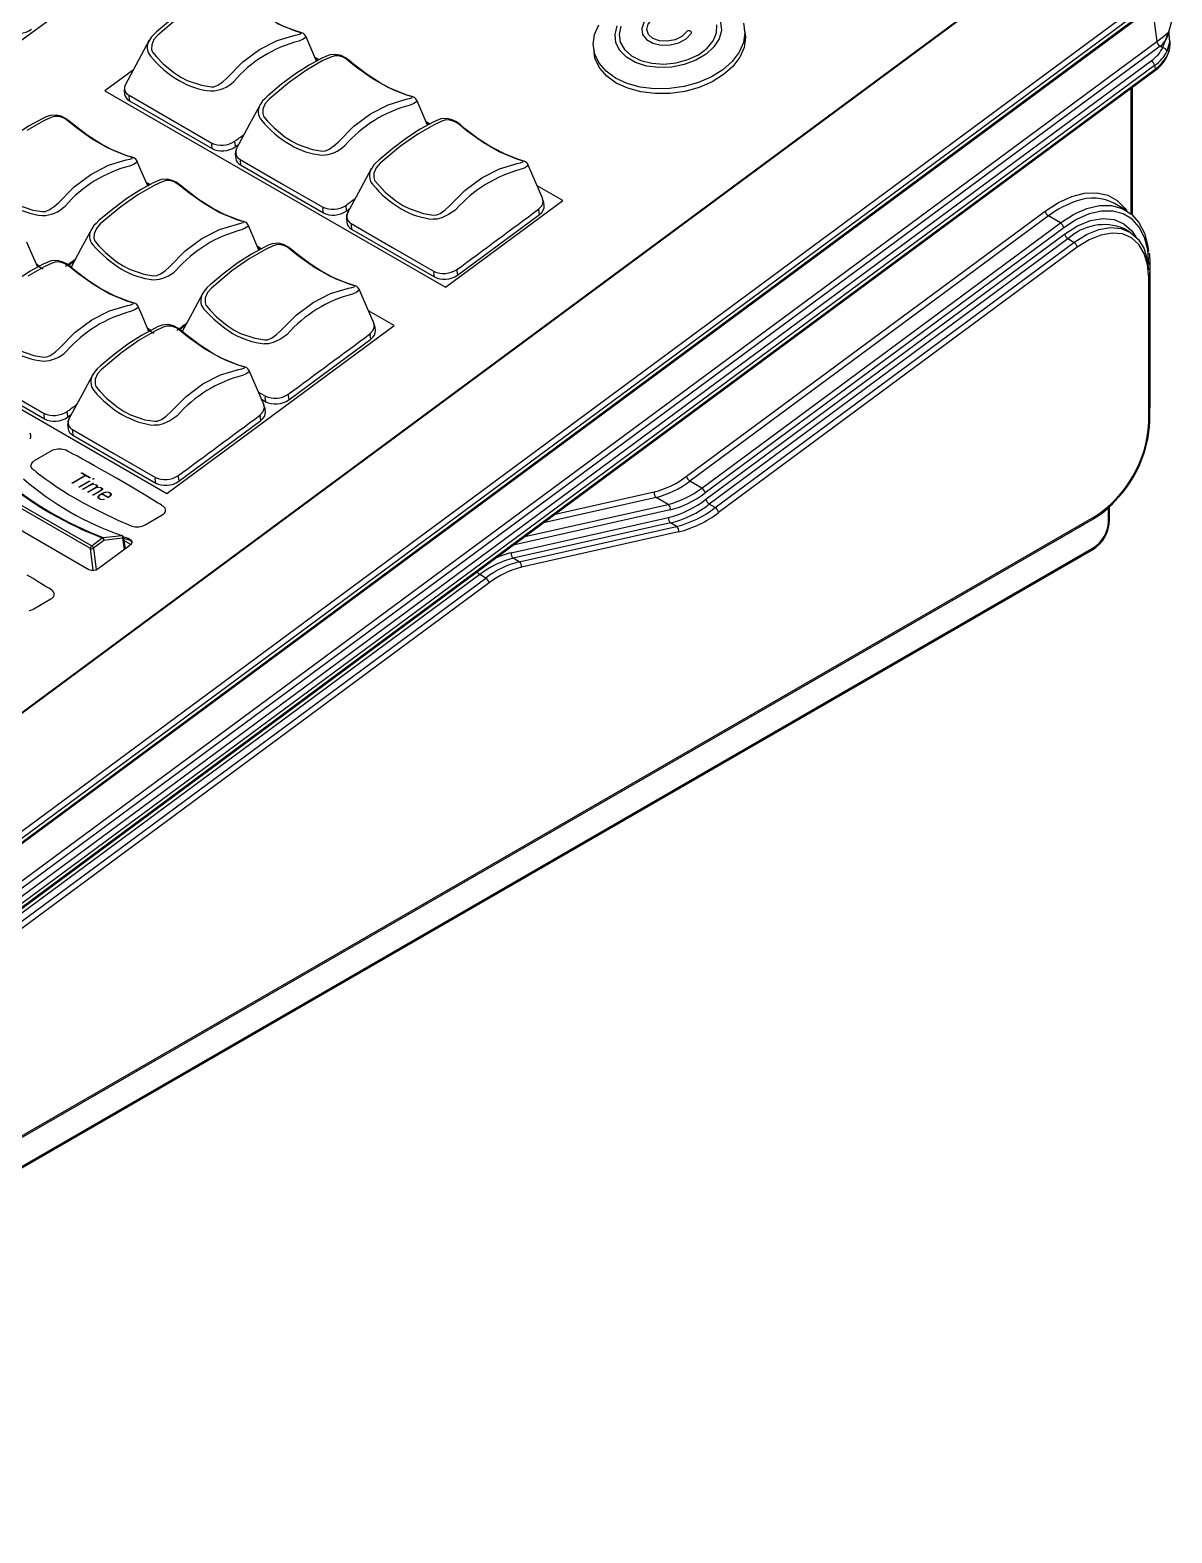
# Model space of a CAD drawing. Header units: inches. Extents: x 0.6 to 61.5, y 0.9 to 41.7.
# Drawn here: x 57.3 to 61.47, y 11.99 to 17.48 of the extents above; entities that cross this region are included whole.
import ezdxf

# ---------------------------------------------------------------- set-up
doc = ezdxf.new("R2010")
doc.units = ezdxf.units.IN
doc.header["$MEASUREMENT"] = 0
doc.layers.add('ARTWORK', color=2, linetype='Continuous')
doc.layers.add('OBJECT', color=7, linetype='Continuous')
doc.styles.add('Arial', font='arial.ttf')

msp = doc.modelspace()

# ---------------------------------------------------------------- linework, layer by layer
at = {"layer": 'ARTWORK'}
for p, q in [((57.3013, 16.0018), (57.2988, 16.0053)), ((57.299, 15.9838), (57.3014, 15.9872)), ((57.3028, 15.9982), (57.3013, 16.0018)), ((57.3014, 15.9872), (57.3029, 15.9909)), ((57.3033, 15.9945), (57.3028, 15.9982)), ((57.3029, 15.9909), (57.3033, 15.9945)), ((57.378, 15.9398), (57.3152, 15.9035)), ((57.3832, 15.9423), (57.378, 15.9398)), ((57.3888, 15.9443), (57.3832, 15.9423)), ((57.3948, 15.9457), (57.3888, 15.9443)), ((57.4011, 15.9465), (57.3948, 15.9457)), ((57.4074, 15.9467), (57.4011, 15.9465)), ((57.4138, 15.9464), (57.4074, 15.9467)), ((57.4201, 15.9456), (57.4138, 15.9464)), ((57.4261, 15.9442), (57.4201, 15.9456)), ((57.4318, 15.9422), (57.4261, 15.9442)), ((57.437, 15.9396), (57.4318, 15.9422)), ((57.4395, 15.9383), (57.437, 15.9396)), ((57.4466, 15.9345), (57.4395, 15.9383)), ((57.4579, 15.9284), (57.4466, 15.9345)), ((57.473, 15.9203), (57.4579, 15.9284)), ((57.3036, 15.8902), (57.3032, 15.8866)), ((57.3041, 15.8813), (57.3032, 15.8866)), ((57.3051, 15.8938), (57.3036, 15.8902)), ((57.3077, 15.8758), (57.3041, 15.8813)), ((57.3075, 15.8973), (57.3051, 15.8938)), ((57.3109, 15.9006), (57.3075, 15.8973)), ((57.3077, 15.8758), (57.3111, 15.8725)), ((57.3152, 15.9035), (57.3109, 15.9006)), ((57.3111, 15.8725), (57.3155, 15.8695)), ((57.4913, 15.9103), (57.473, 15.9203)), ((57.5124, 15.8987), (57.4913, 15.9103)), ((57.5359, 15.8857), (57.5124, 15.8987)), ((57.5613, 15.8715), (57.5359, 15.8857)), ((57.5881, 15.8563), (57.5613, 15.8715)), ((57.3155, 15.8695), (57.3174, 15.868)), ((57.3174, 15.868), (57.3227, 15.8637)), ((57.3227, 15.8637), (57.3313, 15.8569)), ((57.3313, 15.8569), (57.3431, 15.8479)), ((57.3431, 15.8479), (57.3579, 15.8369)), ((57.3579, 15.8369), (57.3755, 15.8244)), ((57.3755, 15.8244), (57.3957, 15.8105)), ((57.6159, 15.8404), (57.5881, 15.8563)), ((57.6446, 15.8237), (57.6159, 15.8404)), ((57.6712, 15.8081), (57.6446, 15.8237)), ((57.3957, 15.8105), (57.4184, 15.7955)), ((57.4184, 15.7955), (57.4434, 15.7799)), ((57.4434, 15.7799), (57.4705, 15.7638)), ((57.4705, 15.7638), (57.4986, 15.748)), ((57.6955, 15.7936), (57.6712, 15.8081)), ((57.7173, 15.7804), (57.6955, 15.7936)), ((57.7363, 15.7688), (57.7173, 15.7804)), ((57.7524, 15.7589), (57.7363, 15.7688)), ((57.4986, 15.748), (57.5263, 15.7332)), ((57.5263, 15.7332), (57.5531, 15.7196)), ((57.5531, 15.7196), (57.5782, 15.7073)), ((57.5782, 15.7073), (57.601, 15.6965)), ((57.7202, 15.6697), (57.783, 15.706)), ((57.7653, 15.7509), (57.7524, 15.7589)), ((57.7748, 15.745), (57.7653, 15.7509)), ((57.7807, 15.7413), (57.7748, 15.745)), ((57.7827, 15.74), (57.7807, 15.7413)), ((57.7871, 15.737), (57.7827, 15.74)), ((57.783, 15.706), (57.7874, 15.7089)), ((57.7906, 15.7337), (57.7871, 15.737)), ((57.7874, 15.7089), (57.7908, 15.7122)), ((57.793, 15.7303), (57.7906, 15.7337)), ((57.7908, 15.7122), (57.7932, 15.7157)), ((57.7945, 15.7266), (57.793, 15.7303)), ((57.7932, 15.7157), (57.7946, 15.7193)), ((57.7951, 15.723), (57.7945, 15.7266)), ((57.7946, 15.7193), (57.7951, 15.723)), ((57.601, 15.6965), (57.6211, 15.6873)), ((57.6211, 15.6873), (57.6378, 15.6799)), ((57.6378, 15.6799), (57.6504, 15.6745)), ((57.6504, 15.6745), (57.6585, 15.6711)), ((57.6585, 15.6711), (57.6613, 15.6699)), ((57.6613, 15.6699), (57.6665, 15.6673)), ((57.6665, 15.6673), (57.6721, 15.6654)), ((57.6721, 15.6654), (57.6782, 15.6639)), ((57.6782, 15.6639), (57.6844, 15.6631)), ((57.6844, 15.6631), (57.6908, 15.6628)), ((57.6908, 15.6628), (57.6972, 15.663)), ((57.6972, 15.663), (57.7034, 15.6638)), ((57.7034, 15.6638), (57.7094, 15.6652)), ((57.7094, 15.6652), (57.7151, 15.6672)), ((57.7151, 15.6672), (57.7202, 15.6697)), ((57.3107, 15.4735), (57.2889, 15.4866)), ((57.3297, 15.4619), (57.3107, 15.4735)), ((57.3458, 15.452), (57.3297, 15.4619)), ((57.3587, 15.444), (57.3458, 15.452)), ((57.3682, 15.4381), (57.3587, 15.444)), ((57.3741, 15.4344), (57.3682, 15.4381)), ((57.3761, 15.4331), (57.3741, 15.4344)), ((57.3805, 15.4301), (57.3761, 15.4331)), ((57.3136, 15.3628), (57.3764, 15.3991)), ((57.3764, 15.3991), (57.3808, 15.402)), ((57.384, 15.4268), (57.3805, 15.4301)), ((57.3808, 15.402), (57.3842, 15.4053)), ((57.3864, 15.4233), (57.384, 15.4268)), ((57.3842, 15.4053), (57.3866, 15.4087)), ((57.3879, 15.4197), (57.3864, 15.4233)), ((57.3866, 15.4087), (57.388, 15.4124)), ((57.3885, 15.416), (57.3879, 15.4197)), ((57.388, 15.4124), (57.3885, 15.416)), ((57.2968, 15.3569), (57.3028, 15.3583)), ((57.3028, 15.3583), (57.3085, 15.3603)), ((57.3085, 15.3603), (57.3136, 15.3628))]:
    msp.add_line(p, q, dxfattribs=at)
at = {"layer": 'OBJECT'}
for p, q in [((55.1051, 13.3816), (61.1676, 17.8653)), ((55.0911, 13.3739), (61.1377, 17.8458)), ((57.2619, 17.436), (57.6901, 17.7527)), ((55.4303, 13.1911), (61.3678, 17.5823)), ((61.3801, 17.5646), (55.4425, 13.1734)), ((55.4425, 13.1546), (61.38, 17.5459)), ((55.4442, 13.1607), (61.3817, 17.5519)), ((61.3996, 17.5636), (61.4163, 17.4363)), ((59.9129, 17.4648), (59.9106, 17.4828)), ((61.4378, 17.4131), (61.4598, 17.4708)), ((61.4598, 17.4708), (61.4605, 17.4605)), ((54.1382, 12.0536), (61.4163, 17.4363)), ((61.4284, 17.4186), (54.1504, 12.0359)), ((59.3581, 17.4105), (59.3604, 17.3925)), ((61.4378, 17.4131), (61.4284, 17.4186)), ((61.4646, 17.4376), (61.4616, 17.4606)), ((54.1725, 12.0228), (61.3963, 17.3654)), ((58.3549, 17.369), (58.3409, 17.3771)), ((58.3433, 17.3714), (58.3511, 17.3669)), ((54.1845, 11.9864), (61.4084, 17.329)), ((61.4084, 17.3478), (54.1846, 12.0052)), ((54.1863, 11.9924), (61.4101, 17.335)), ((57.6773, 17.333), (57.5734, 17.2562)), ((61.4084, 17.3478), (61.4101, 17.335)), ((57.5734, 17.2562), (58.8177, 16.5379)), ((57.6437, 17.2588), (57.6455, 17.2428)), ((61.3228, 16.8061), (61.3228, 17.2657)), ((61.3273, 16.8022), (61.3273, 17.269)), ((57.6613, 17.234), (57.663, 17.2192)), ((57.663, 17.2192), (57.9655, 17.0445)), ((58.7608, 17.1346), (58.7468, 17.1427)), ((58.7492, 17.1371), (58.757, 17.1326)), ((57.9655, 17.0445), (57.9636, 17.0595)), ((58.0475, 17.0666), (58.0495, 17.0511)), ((58.0495, 17.0511), (58.063, 17.061)), ((58.0496, 17.0245), (58.0514, 17.0084)), ((58.0672, 16.9997), (58.0689, 16.9848)), ((58.0689, 16.9848), (58.3714, 16.8102)), ((57.7385, 16.9131), (57.7245, 16.9212)), ((57.7269, 16.9155), (57.7347, 16.9111)), ((59.2459, 16.8546), (59.1527, 16.9084)), ((59.1739, 16.8549), (59.172, 16.8614)), ((59.1726, 16.8592), (59.1759, 16.8488)), ((58.3714, 16.8102), (58.3695, 16.8251)), ((58.4534, 16.8323), (58.4555, 16.8167)), ((58.4555, 16.8167), (58.4689, 16.8267)), ((58.8177, 16.5379), (59.2459, 16.8546)), ((58.8614, 16.5824), (59.161, 16.804)), ((59.161, 16.804), (59.1587, 16.8194)), ((59.1779, 16.8365), (59.1756, 16.8524)), ((59.6983, 15.8475), (61.0084, 16.8165)), ((61.3054, 16.8184), (61.2622, 16.8439)), ((58.4555, 16.7901), (58.4574, 16.7741)), ((58.4731, 16.7653), (58.4748, 16.7505)), ((58.4748, 16.7505), (58.7774, 16.5758)), ((61.0206, 16.7988), (59.7105, 15.8298)), ((59.754, 15.8043), (61.0641, 16.7732)), ((61.0764, 16.7555), (59.7663, 15.7866)), ((61.0641, 16.7732), (61.0206, 16.7988)), ((61.3176, 16.74), (61.2959, 16.7528)), ((59.7693, 15.7634), (61.0794, 16.7323)), ((61.0916, 16.7146), (59.7815, 15.7457)), ((59.8034, 15.7329), (61.1135, 16.7018)), ((61.1135, 16.7018), (61.0916, 16.7146)), ((58.1445, 16.6788), (58.1304, 16.6869)), ((58.1329, 16.6812), (58.1407, 16.6767)), ((61.1257, 16.6841), (59.8156, 15.7152)), ((57.3227, 16.6234), (57.3362, 16.6156)), ((57.3472, 16.6036), (57.326, 16.6159)), ((57.4618, 16.6335), (57.4408, 16.618)), ((58.7774, 16.5758), (58.7754, 16.5908)), ((58.8594, 16.598), (58.8614, 16.5824)), ((61.3913, 16.579), (61.3907, 16.5948)), ((61.3917, 16.0989), (61.3917, 16.6292)), ((61.3868, 16.0438), (61.3868, 16.5728)), ((61.3913, 16.05), (61.3913, 16.579)), ((56.555, 16.503), (57.7993, 15.7847)), ((58.6296, 16.3987), (58.5363, 16.4525)), ((57.7287, 16.3891), (57.7422, 16.3813)), ((57.7531, 16.3693), (57.7319, 16.3815)), ((57.7993, 15.7847), (58.6296, 16.3987)), ((57.8678, 16.3992), (57.8468, 16.3836)), ((58.5576, 16.399), (58.5557, 16.4055)), ((58.5562, 16.4033), (58.5595, 16.3929)), ((58.5616, 16.3807), (58.5592, 16.3966)), ((58.245, 16.1265), (58.5446, 16.3481)), ((58.5446, 16.3481), (58.5424, 16.3635)), ((57.0505, 16.2317), (57.3531, 16.057)), ((58.1346, 16.1547), (58.1596, 16.1403)), ((58.1458, 16.1288), (58.161, 16.12)), ((58.1556, 16.1017), (58.1537, 16.1082)), ((58.1543, 16.1061), (58.1575, 16.0956)), ((58.1596, 16.0834), (58.1572, 16.0993)), ((58.161, 16.12), (58.1591, 16.135)), ((58.243, 16.1421), (58.245, 16.1265)), ((61.3913, 16.0943), (61.3917, 16.1001)), ((57.3531, 16.057), (57.3512, 16.072)), ((57.4351, 16.0792), (57.4371, 16.0636)), ((57.4371, 16.0636), (57.4506, 16.0735)), ((57.4372, 16.037), (57.439, 16.0209)), ((57.843, 15.8292), (58.1427, 16.0508)), ((58.1427, 16.0508), (58.1404, 16.0663)), ((57.4548, 16.0122), (57.4565, 15.9974)), ((57.4565, 15.9974), (57.759, 15.8227)), ((57.759, 15.8227), (57.7571, 15.8377)), ((57.841, 15.8448), (57.843, 15.8292)), ((59.754, 15.8043), (59.7105, 15.8298)), ((57.5205, 15.5837), (57.1621, 15.7906)), ((57.1667, 15.8002), (57.5251, 15.5933)), ((59.5878, 15.7702), (59.1757, 15.6778)), ((59.2178, 15.7089), (59.5803, 15.7901)), ((59.6312, 15.7446), (59.5878, 15.7702)), ((57.143, 15.7221), (57.5151, 15.5073)), ((59.6388, 15.7246), (59.0651, 15.596)), ((59.1072, 15.6271), (59.6312, 15.7446)), ((59.8034, 15.7329), (59.7815, 15.7457)), ((61.2397, 15.6819), (61.2397, 15.7327)), ((61.2441, 15.6882), (61.2441, 15.7367)), ((54.9288, 12.0803), (61.1415, 15.6668)), ((54.9721, 12.1057), (61.1848, 15.6923)), ((54.9752, 12.1128), (61.1879, 15.6993)), ((59.058, 15.568), (59.6324, 15.6968)), ((59.6399, 15.6768), (59.0655, 15.548)), ((59.0873, 15.5352), (59.6617, 15.664)), ((59.6617, 15.664), (59.6399, 15.6768)), ((61.1415, 15.6668), (61.1503, 15.6724)), ((57.5251, 15.5933), (57.5638, 15.622)), ((57.57, 15.6132), (57.5312, 15.5845)), ((57.6454, 15.5814), (57.6388, 15.621)), ((57.648, 15.5833), (57.6409, 15.6253)), ((57.6411, 15.6215), (57.6606, 15.615)), ((57.6675, 15.5982), (57.6431, 15.6123)), ((57.6599, 15.6196), (57.6436, 15.6251)), ((57.6606, 15.615), (57.6599, 15.6196)), ((59.6693, 15.644), (59.0949, 15.5152)), ((55.0087, 12.0155), (61.181, 15.5787)), ((55.0119, 12.0226), (61.1841, 15.5857)), ((57.5307, 15.504), (57.5205, 15.5837)), ((57.5312, 15.5845), (57.5413, 15.506)), ((57.5488, 15.51), (57.6645, 15.5955)), ((59.0873, 15.5352), (59.0655, 15.548)), ((58.9429, 15.4884), (54.9032, 12.5007)), ((58.9648, 15.4756), (58.9429, 15.4884)), ((54.9251, 12.4879), (58.9648, 15.4756)), ((58.977, 15.4579), (54.9373, 12.4702))]:
    msp.add_line(p, q, dxfattribs=at)
at = {"layer": 'OBJECT', "flags": 128}
for points in [[(58.1783, 17.5159), (58.1747, 17.5178), (58.1255, 17.5495), (58.0757, 17.5873), (58.0593, 17.6009), (58.0461, 17.6108), (58.0302, 17.6186), (58.0115, 17.6232), (57.9893, 17.6219), (57.9748, 17.6162), (57.9606, 17.6096), (57.9132, 17.584), (57.8638, 17.552), (57.8131, 17.5142), (57.7621, 17.4715), (57.7517, 17.4615)], [(57.8416, 17.522), (57.767, 17.4598), (57.7525, 17.4433), (57.7445, 17.4236), (57.7438, 17.4073), (57.7469, 17.3976), (57.7481, 17.3956), (57.7618, 17.3796), (57.7859, 17.3548), (57.8247, 17.3226), (57.8503, 17.306)], [(59.5886, 17.5389), (59.5616, 17.5243), (59.5428, 17.505), (59.5344, 17.4834), (59.5374, 17.4619), (59.5515, 17.4433), (59.575, 17.4297), (59.6051, 17.4229), (59.638, 17.4235), (59.6699, 17.4316), (59.6969, 17.4462), (59.7158, 17.4655)], [(59.6982, 17.4713), (59.6813, 17.4545), (59.6567, 17.4424), (59.6281, 17.4369), (59.5996, 17.4386), (59.5754, 17.4474), (59.5591, 17.462), (59.5529, 17.4803), (59.5578, 17.4995), (59.5731, 17.5169), (59.5965, 17.53)], [(61.4598, 17.4708), (61.4717, 17.5106), (61.4695, 17.5333)], [(57.8503, 17.306), (57.8734, 17.294), (57.9261, 17.276), (57.9622, 17.2702), (57.9724, 17.2709), (57.9738, 17.2713), (57.9863, 17.2768), (58.004, 17.2886), (58.0198, 17.303), (58.0773, 17.3612), (58.1382, 17.4064), (58.2026, 17.4394), (58.2679, 17.4591), (58.2805, 17.4619), (58.2884, 17.4646), (58.2903, 17.4664), (58.2884, 17.4683), (58.2824, 17.4703), (58.27, 17.4739), (58.2018, 17.5018)], [(58.3068, 17.4554), (58.3061, 17.4573), (58.3025, 17.462), (58.2984, 17.4652), (58.2934, 17.4676), (58.2851, 17.4701), (58.2702, 17.4745), (58.2232, 17.4926), (58.1783, 17.5159)], [(59.906, 17.5034), (59.9116, 17.4683), (59.9065, 17.4323), (59.891, 17.3968), (59.8656, 17.3633), (59.8313, 17.3329), (59.7895, 17.307), (59.7417, 17.2864), (59.6898, 17.2719), (59.6357, 17.2642), (59.5816, 17.2635), (59.5295, 17.2698), (59.4814, 17.283), (59.4392, 17.3024), (59.4046, 17.3273), (59.3787, 17.3569), (59.3627, 17.3899), (59.3571, 17.425), (59.3621, 17.4611), (59.3777, 17.4965)], [(59.9129, 17.4648), (59.9139, 17.4503), (59.9089, 17.4143), (59.8934, 17.3788), (59.868, 17.3453), (59.8337, 17.3149), (59.7919, 17.289), (59.744, 17.2684), (59.6921, 17.2539), (59.638, 17.2462), (59.5839, 17.2455), (59.5318, 17.2518), (59.4838, 17.265), (59.4416, 17.2844), (59.4069, 17.3093), (59.3811, 17.3389), (59.365, 17.3719), (59.3604, 17.3925)], [(59.8226, 17.5072), (59.8256, 17.4767), (59.8174, 17.4456), (59.7983, 17.416), (59.7696, 17.3895), (59.7328, 17.3675), (59.6902, 17.3515), (59.6441, 17.3424), (59.5972, 17.3406), (59.5524, 17.3463), (59.5121, 17.3591), (59.4788, 17.3784), (59.4544, 17.4029), (59.4402, 17.4313), (59.4371, 17.4619), (59.4454, 17.4929)], [(59.4586, 17.492), (59.4518, 17.4622), (59.4562, 17.4331), (59.4717, 17.4065), (59.4971, 17.384), (59.5309, 17.3671), (59.5711, 17.3568), (59.615, 17.3538), (59.6599, 17.3582), (59.7029, 17.3698), (59.7415, 17.3879), (59.7731, 17.4112), (59.7958, 17.4385), (59.8081, 17.4678), (59.8093, 17.4975)], [(59.7158, 17.4655), (59.7166, 17.4677), (59.7163, 17.4699), (59.7151, 17.4719), (59.7129, 17.4736), (59.71, 17.4747), (59.7068, 17.4751), (59.7036, 17.4747), (59.7008, 17.4736), (59.6987, 17.4719), (59.6982, 17.4713)], [(61.4163, 17.4363), (61.4411, 17.4545), (61.4598, 17.4708)], [(57.7356, 17.4415), (57.6962, 17.3683), (57.6469, 17.2765)], [(57.7517, 17.4615), (57.7437, 17.4537), (57.7361, 17.4404)], [(58.3067, 17.4554), (58.3073, 17.4547), (58.3058, 17.4503), (58.2964, 17.4437), (58.2827, 17.4379), (58.2827, 17.4379), (58.2827, 17.4379)], [(58.3464, 17.3643), (58.3215, 17.4219), (58.307, 17.4555)], [(61.4605, 17.4605), (61.4623, 17.4331), (61.4535, 17.3995)], [(58.2562, 17.0717), (58.2793, 17.0597), (58.332, 17.0417), (58.3681, 17.0358), (58.3783, 17.0366), (58.3797, 17.037), (58.3922, 17.0424), (58.4099, 17.0543), (58.4257, 17.0686), (58.4832, 17.1268), (58.5441, 17.1721), (58.6086, 17.2051), (58.6739, 17.2248), (58.6864, 17.2276), (58.6943, 17.2303), (58.6962, 17.2321), (58.6944, 17.234), (58.6883, 17.2359), (58.6759, 17.2395), (58.6077, 17.2674), (58.5496, 17.301), (58.4915, 17.3424), (58.4599, 17.368), (58.4507, 17.3747), (58.4402, 17.3798), (58.4273, 17.3835), (58.4131, 17.384), (58.3985, 17.3793), (58.3701, 17.3662), (58.3104, 17.3319), (58.2475, 17.2877), (58.1729, 17.2254), (58.1585, 17.209), (58.1505, 17.1893), (58.1498, 17.173), (58.1528, 17.1633), (58.154, 17.1613), (58.1677, 17.1452), (58.1918, 17.1205), (58.2306, 17.0882), (58.2562, 17.0717)], [(58.5843, 17.2816), (58.5806, 17.2835), (58.5314, 17.3151), (58.4816, 17.353), (58.4652, 17.3666), (58.452, 17.3765), (58.4361, 17.3843), (58.4174, 17.3889), (58.3952, 17.3875), (58.3807, 17.3818), (58.3665, 17.3752), (58.3191, 17.3496), (58.2697, 17.3176), (58.219, 17.2799), (58.1681, 17.2372), (58.1577, 17.2271)], [(57.6485, 17.2795), (57.6444, 17.2687), (57.6439, 17.2571)], [(58.7127, 17.2211), (58.712, 17.223), (58.7084, 17.2276), (58.7043, 17.2309), (58.6993, 17.2333), (58.691, 17.2358), (58.6761, 17.2401), (58.6291, 17.2583), (58.5843, 17.2816)], [(57.6614, 17.2396), (57.661, 17.2366), (57.6613, 17.234)], [(57.6614, 17.2396), (57.8128, 17.1521), (57.9641, 17.0648)], [(58.1415, 17.2072), (58.1021, 17.1339), (58.0529, 17.0422)], [(58.1577, 17.2271), (58.1496, 17.2193), (58.142, 17.2061)], [(58.7126, 17.221), (58.7132, 17.2204), (58.7117, 17.2159), (58.7023, 17.2093), (58.6886, 17.2036), (58.6886, 17.2036), (58.6886, 17.2036)], [(58.7523, 17.13), (58.7274, 17.1876), (58.7129, 17.2212)], [(57.562, 17.0601), (57.5583, 17.062), (57.5091, 17.0936), (57.4593, 17.1314), (57.4429, 17.1451), (57.4297, 17.155), (57.4138, 17.1627), (57.3951, 17.1674), (57.3729, 17.166), (57.3584, 17.1603), (57.3442, 17.1537), (57.2968, 17.1281), (57.2474, 17.0961), (57.1967, 17.0584), (57.1458, 17.0157), (57.1354, 17.0056)], [(57.2571, 16.8382), (57.3097, 16.8201), (57.3458, 16.8143), (57.356, 16.8151), (57.3574, 16.8155), (57.37, 16.8209), (57.3876, 16.8328), (57.4034, 16.8471), (57.4609, 16.9053), (57.5218, 16.9506), (57.5863, 16.9836), (57.6516, 17.0033), (57.6641, 17.0061), (57.672, 17.0088), (57.6739, 17.0106), (57.6721, 17.0125), (57.666, 17.0144), (57.6536, 17.018), (57.5854, 17.0459), (57.5273, 17.0795), (57.4692, 17.1209), (57.4376, 17.1464), (57.4284, 17.1532), (57.4179, 17.1583), (57.405, 17.1619), (57.3908, 17.1625), (57.3762, 17.1578), (57.3478, 17.1447), (57.2881, 17.1104)], [(58.6621, 16.8374), (58.6853, 16.8254), (58.7379, 16.8073), (58.7741, 16.8015), (58.7842, 16.8023), (58.7857, 16.8027), (58.7982, 16.8081), (58.8158, 16.82), (58.8316, 16.8343), (58.8891, 16.8925), (58.9501, 16.9377), (59.0145, 16.9707), (59.0798, 16.9905), (59.0923, 16.9932), (59.1002, 16.9959), (59.1021, 16.9978), (59.1003, 16.9996), (59.0943, 17.0016), (59.0819, 17.0052), (59.0136, 17.0331), (58.9555, 17.0666), (58.8974, 17.108), (58.8659, 17.1336), (58.8566, 17.1403), (58.8462, 17.1454), (58.8332, 17.1491), (58.819, 17.1497), (58.8044, 17.145), (58.7761, 17.1318), (58.7163, 17.0976), (58.6534, 17.0534), (58.5788, 16.9911), (58.5644, 16.9747), (58.5564, 16.955), (58.5557, 16.9387), (58.5587, 16.929), (58.56, 16.9269), (58.5736, 16.9109), (58.5977, 16.8861), (58.6365, 16.8539), (58.6621, 16.8374)], [(58.9902, 17.0473), (58.9865, 17.0492), (58.9373, 17.0808), (58.8875, 17.1186), (58.8712, 17.1323), (58.8579, 17.1422), (58.842, 17.1499), (58.8233, 17.1545), (58.8012, 17.1532), (58.7866, 17.1475), (58.7724, 17.1409), (58.7251, 17.1153), (58.6756, 17.0833), (58.6249, 17.0455), (58.574, 17.0029), (58.5636, 16.9928)], [(57.6904, 16.9996), (57.6897, 17.0015), (57.6861, 17.0061), (57.682, 17.0093), (57.677, 17.0118), (57.6687, 17.0143), (57.6538, 17.0186), (57.6068, 17.0368), (57.562, 17.0601)], [(57.9641, 17.0648), (57.9636, 17.062), (57.9636, 17.0595)], [(58.0462, 17.0705), (58.047, 17.0685), (58.0475, 17.0666)], [(58.0544, 17.0451), (58.0503, 17.0344), (58.0498, 17.0228)], [(59.1186, 16.9867), (59.118, 16.9886), (59.1144, 16.9933), (59.1102, 16.9965), (59.1052, 16.999), (59.0969, 17.0015), (59.082, 17.0058), (59.0351, 17.024), (58.9902, 17.0473)], [(57.6903, 16.9995), (57.6909, 16.9989), (57.6894, 16.9944), (57.68, 16.9878), (57.6663, 16.9821), (57.6663, 16.9821), (57.6663, 16.9821)], [(57.73, 16.9085), (57.7051, 16.9661), (57.6906, 16.9997)], [(58.0674, 17.0052), (58.067, 17.0023), (58.0672, 16.9997)], [(58.0674, 17.0052), (58.2187, 16.9178), (58.3701, 16.8305)], [(58.5474, 16.9728), (58.5081, 16.8996), (58.4588, 16.8079)], [(58.5636, 16.9928), (58.5556, 16.985), (58.548, 16.9717)], [(59.1185, 16.9867), (59.1191, 16.9861), (59.1177, 16.9816), (59.1082, 16.975), (59.0946, 16.9693), (59.0946, 16.9693), (59.0946, 16.9693)], [(59.1734, 16.8606), (59.1334, 16.9532), (59.1188, 16.9869)], [(57.6398, 16.6159), (57.663, 16.6038), (57.7156, 16.5858), (57.7518, 16.58), (57.7619, 16.5808), (57.7634, 16.5812), (57.7759, 16.5866), (57.7935, 16.5984), (57.8093, 16.6128), (57.8668, 16.671), (57.9278, 16.7162), (57.9922, 16.7492), (58.0575, 16.769), (58.07, 16.7717), (58.0779, 16.7744), (58.0798, 16.7762), (58.078, 16.7781), (58.072, 16.7801), (58.0596, 16.7837), (57.9913, 16.8116), (57.9332, 16.8451), (57.8751, 16.8865), (57.8436, 16.9121), (57.8343, 16.9188), (57.8239, 16.9239), (57.811, 16.9276), (57.7967, 16.9281), (57.7821, 16.9235), (57.7538, 16.9103), (57.694, 16.8761), (57.6311, 16.8319), (57.5566, 16.7696), (57.5421, 16.7532), (57.5341, 16.7335), (57.5334, 16.7171), (57.5365, 16.7074), (57.5377, 16.7054), (57.5513, 16.6894), (57.5754, 16.6646), (57.6142, 16.6324), (57.6398, 16.6159)], [(57.9679, 16.8257), (57.9642, 16.8277), (57.915, 16.8593), (57.8652, 16.8971), (57.8489, 16.9108), (57.8356, 16.9206), (57.8197, 16.9284), (57.801, 16.933), (57.7789, 16.9317), (57.7643, 16.926), (57.7501, 16.9194), (57.7028, 16.8938), (57.6533, 16.8618), (57.6026, 16.824), (57.5517, 16.7814), (57.5413, 16.7713)], [(61.0084, 16.8165), (61.0571, 16.8478), (61.1057, 16.8697), (61.1527, 16.8815), (61.1969, 16.883), (61.237, 16.874), (61.272, 16.8548), (61.3008, 16.826), (61.307, 16.8174)], [(58.0963, 16.7652), (58.0957, 16.7671), (58.0921, 16.7718), (58.088, 16.775), (58.0829, 16.7774), (58.0746, 16.7799), (58.0598, 16.7843), (58.0128, 16.8024), (57.9679, 16.8257)], [(58.3701, 16.8305), (58.3695, 16.8277), (58.3695, 16.8251)], [(58.4521, 16.8361), (58.453, 16.8341), (58.4534, 16.8323)], [(58.4604, 16.8108), (58.4562, 16.8), (58.4557, 16.7884)], [(58.856, 16.8217), (58.856, 16.8217), (58.8512, 16.818), (58.8286, 16.8036), (58.8042, 16.7922), (58.7869, 16.7874), (58.7724, 16.7869), (58.7724, 16.7869)], [(59.1577, 16.8233), (59.1703, 16.8367), (59.1749, 16.8516), (59.1739, 16.8549)], [(59.1577, 16.8233), (59.1584, 16.8213), (59.1587, 16.8194)], [(61.0641, 16.7732), (61.1125, 16.8042), (61.1215, 16.8089)], [(61.3872, 16.623), (61.3832, 16.6743), (61.3714, 16.7195), (61.3521, 16.7574), (61.3258, 16.7867), (61.2934, 16.8066), (61.2557, 16.8166), (61.2139, 16.8163), (61.1692, 16.8058), (61.1229, 16.7853), (61.0764, 16.7555)], [(61.1215, 16.8089), (61.1607, 16.8255), (61.2071, 16.8364), (61.2506, 16.8367), (61.2897, 16.8263), (61.3234, 16.8056), (61.3508, 16.7751), (61.3709, 16.7358), (61.3832, 16.6888), (61.3857, 16.6693)], [(57.5251, 16.7513), (57.4858, 16.6781), (57.4498, 16.611)], [(57.5413, 16.7713), (57.5333, 16.7635), (57.5257, 16.7502)], [(58.0962, 16.7652), (58.0968, 16.7646), (58.0954, 16.7601), (58.0859, 16.7535), (58.0723, 16.7477), (58.0723, 16.7477), (58.0723, 16.7477)], [(58.1359, 16.6742), (58.1111, 16.7317), (58.0966, 16.7653)], [(58.4733, 16.7709), (58.4729, 16.768), (58.4731, 16.7653)], [(58.4733, 16.7709), (58.6246, 16.6835), (58.776, 16.5962)], [(61.0794, 16.7323), (61.127, 16.7622), (61.1741, 16.7815), (61.2191, 16.7893), (61.2603, 16.7855), (61.2963, 16.7702), (61.3257, 16.7439), (61.34, 16.7228)], [(61.1614, 16.7317), (61.2041, 16.7488), (61.2471, 16.7563), (61.2865, 16.7527), (61.3208, 16.738), (61.349, 16.7129), (61.3698, 16.6781), (61.3826, 16.6351), (61.3865, 16.6013)], [(57.328, 16.6112), (57.3032, 16.6688), (57.2886, 16.7024)], [(58.3738, 16.5914), (58.3701, 16.5933), (58.321, 16.6249), (58.2712, 16.6628), (58.2548, 16.6764), (58.2416, 16.6863), (58.2256, 16.6941), (58.207, 16.6987), (58.1848, 16.6973), (58.1703, 16.6916), (58.1561, 16.6851), (58.1087, 16.6594), (58.0593, 16.6274), (58.0086, 16.5897), (57.9576, 16.547), (57.9472, 16.5369)], [(61.1135, 16.7018), (61.159, 16.7304), (61.1614, 16.7317)], [(61.3868, 16.5728), (61.3827, 16.6204), (61.3705, 16.6615), (61.3506, 16.6947), (61.3237, 16.7187), (61.2909, 16.7327), (61.2533, 16.7362), (61.2122, 16.729), (61.1692, 16.7114), (61.1257, 16.6841)], [(58.0458, 16.3815), (58.0689, 16.3695), (58.1216, 16.3515), (58.1577, 16.3456), (58.1679, 16.3464), (58.1693, 16.3468), (58.1818, 16.3522), (58.1995, 16.3641), (58.2153, 16.3785), (58.2727, 16.4366), (58.3337, 16.4819), (58.3981, 16.5149), (58.4634, 16.5346), (58.476, 16.5374), (58.4839, 16.5401), (58.4857, 16.5419), (58.4839, 16.5438), (58.4779, 16.5457), (58.4655, 16.5493), (58.3973, 16.5773), (58.3391, 16.6108), (58.2811, 16.6522), (58.2495, 16.6778), (58.2403, 16.6845), (58.2298, 16.6896), (58.2169, 16.6933), (58.2026, 16.6938), (58.188, 16.6892), (58.1597, 16.676), (58.0999, 16.6417), (58.0371, 16.5975), (57.9625, 16.5352), (57.948, 16.5188), (57.94, 16.4991), (57.9393, 16.4828), (57.9424, 16.4731), (57.9436, 16.4711), (57.9573, 16.4551), (57.9814, 16.4303), (58.0202, 16.398), (58.0458, 16.3815)], [(61.3917, 16.6292), (61.3907, 16.6557), (61.3897, 16.6626)], [(57.5659, 16.5285), (57.5622, 16.5304), (57.5131, 16.562), (57.4633, 16.5998), (57.4469, 16.6135), (57.4337, 16.6234), (57.4177, 16.6311), (57.3991, 16.6357), (57.3769, 16.6344), (57.3623, 16.6287), (57.3482, 16.6221), (57.3008, 16.5965), (57.2514, 16.5645), (57.2007, 16.5267), (57.1497, 16.4841), (57.1393, 16.474)], [(57.261, 16.3065), (57.3137, 16.2885), (57.3498, 16.2827), (57.36, 16.2835), (57.3614, 16.2839), (57.3739, 16.2893), (57.3916, 16.3011), (57.4074, 16.3155), (57.4648, 16.3737), (57.5258, 16.4189), (57.5902, 16.4519), (57.6555, 16.4717), (57.668, 16.4744), (57.676, 16.4771), (57.6778, 16.479), (57.676, 16.4808), (57.67, 16.4828), (57.6576, 16.4864), (57.5894, 16.5143), (57.5312, 16.5478), (57.4732, 16.5892), (57.4416, 16.6148), (57.4324, 16.6215), (57.4219, 16.6266), (57.409, 16.6303), (57.3947, 16.6308), (57.3801, 16.6262), (57.3518, 16.613), (57.292, 16.5788)], [(58.5022, 16.5309), (58.5016, 16.5328), (58.498, 16.5375), (58.4939, 16.5407), (58.4889, 16.5431), (58.4805, 16.5456), (58.4657, 16.55), (58.4187, 16.5681), (58.3738, 16.5914)], [(58.776, 16.5962), (58.7754, 16.5933), (58.7754, 16.5908)], [(58.8581, 16.6018), (58.8589, 16.5998), (58.8594, 16.598)], [(57.9472, 16.5369), (57.9392, 16.5291), (57.9316, 16.5159)], [(58.5022, 16.5308), (58.5028, 16.5302), (58.5013, 16.5257), (58.4918, 16.5192), (58.4782, 16.5134), (58.4782, 16.5134), (58.4782, 16.5134)], [(58.557, 16.4047), (58.517, 16.4974), (58.5025, 16.531)], [(57.6943, 16.4679), (57.6937, 16.4698), (57.6901, 16.4745), (57.686, 16.4777), (57.681, 16.4802), (57.6726, 16.4827), (57.6578, 16.487), (57.6108, 16.5052), (57.5659, 16.5285)], [(57.931, 16.517), (57.8917, 16.4437), (57.8557, 16.3767)], [(57.6943, 16.4679), (57.6948, 16.4673), (57.6934, 16.4628), (57.6839, 16.4562), (57.6703, 16.4505), (57.6703, 16.4505), (57.6703, 16.4505)], [(57.7339, 16.3769), (57.7091, 16.4344), (57.6946, 16.468)], [(57.6438, 16.0842), (57.6669, 16.0722), (57.7196, 16.0542), (57.7557, 16.0483), (57.7659, 16.0491), (57.7673, 16.0495), (57.7798, 16.055), (57.7975, 16.0668), (57.8133, 16.0812), (57.8708, 16.1393), (57.9317, 16.1846), (57.9962, 16.2176), (58.0615, 16.2373), (58.074, 16.2401), (58.0819, 16.2428), (58.0838, 16.2446), (58.082, 16.2465), (58.0759, 16.2484), (58.0635, 16.252), (57.9953, 16.28), (57.9371, 16.3135), (57.8791, 16.3549), (57.8475, 16.3805), (57.8383, 16.3872), (57.8278, 16.3923), (57.8149, 16.396), (57.8007, 16.3965), (57.786, 16.3919), (57.7577, 16.3787), (57.698, 16.3444), (57.6351, 16.3002), (57.5605, 16.2379), (57.5461, 16.2215), (57.5381, 16.2018), (57.5374, 16.1855), (57.5404, 16.1758), (57.5416, 16.1738), (57.5553, 16.1578), (57.5794, 16.133), (57.6182, 16.1007), (57.6438, 16.0842)], [(57.9719, 16.2941), (57.9682, 16.296), (57.919, 16.3277), (57.8692, 16.3655), (57.8528, 16.3791), (57.8396, 16.389), (57.8237, 16.3968), (57.805, 16.4014), (57.7828, 16.4), (57.7683, 16.3943), (57.7541, 16.3878), (57.7067, 16.3621), (57.6573, 16.3302), (57.6066, 16.2924), (57.5557, 16.2497), (57.5453, 16.2396)], [(58.2396, 16.3659), (58.2396, 16.3659), (58.2349, 16.3622), (58.2123, 16.3477), (58.1878, 16.3363), (58.1706, 16.3315), (58.156, 16.331), (58.156, 16.331)], [(58.5414, 16.3674), (58.554, 16.3809), (58.5586, 16.3957), (58.5576, 16.399)], [(58.5414, 16.3674), (58.542, 16.3654), (58.5424, 16.3635)], [(58.1003, 16.2336), (58.0996, 16.2355), (58.096, 16.2402), (58.0919, 16.2434), (58.0869, 16.2458), (58.0786, 16.2483), (58.0637, 16.2527), (58.0167, 16.2708), (57.9719, 16.2941)], [(57.049, 16.2521), (57.2004, 16.1647), (57.3517, 16.0773)], [(57.5291, 16.2197), (57.4897, 16.1464), (57.4404, 16.0547)], [(57.5453, 16.2396), (57.5372, 16.2318), (57.5296, 16.2186)], [(58.1002, 16.2336), (58.1008, 16.2329), (58.0993, 16.2284), (58.0899, 16.2219), (58.0762, 16.2161), (58.0762, 16.2161), (58.0762, 16.2161)], [(58.155, 16.1074), (58.115, 16.2001), (58.1005, 16.2337)], [(58.2417, 16.1459), (58.2425, 16.144), (58.243, 16.1421)], [(58.1394, 16.0702), (58.152, 16.0836), (58.1566, 16.0984), (58.1556, 16.1017)], [(58.1596, 16.1403), (58.159, 16.1375), (58.1591, 16.135)], [(57.3517, 16.0773), (57.3511, 16.0745), (57.3512, 16.072)], [(57.4338, 16.083), (57.4346, 16.081), (57.4351, 16.0792)], [(57.442, 16.0576), (57.4379, 16.0469), (57.4374, 16.0353)], [(57.8376, 16.0686), (57.8376, 16.0686), (57.8329, 16.0649), (57.8103, 16.0504), (57.7859, 16.039), (57.7686, 16.0343), (57.754, 16.0337), (57.754, 16.0337)], [(58.1394, 16.0702), (58.14, 16.0681), (58.1404, 16.0663)], [(57.4549, 16.0178), (57.4545, 16.0148), (57.4548, 16.0122)], [(57.4549, 16.0178), (57.6063, 15.9303), (57.7577, 15.843)], [(57.7577, 15.843), (57.7571, 15.8402), (57.7571, 15.8377)], [(57.8397, 15.8486), (57.8405, 15.8467), (57.841, 15.8448)], [(57.5662, 15.6234), (57.6023, 15.6275), (57.6349, 15.6312)], [(57.6388, 15.621), (57.6062, 15.6173), (57.57, 15.6132)], [(57.6599, 15.6196), (57.6642, 15.6178), (57.6676, 15.6153), (57.67, 15.6123), (57.6712, 15.609), (57.6713, 15.6054), (57.6701, 15.6019), (57.6678, 15.5986), (57.6645, 15.5955)]]:
    msp.add_lwpolyline(points, dxfattribs=at)
at = {"layer": 'OBJECT'}
for centre, radius, start, end in [((61.3835, 17.4812), 0.077, 305.6414, 352.1843), ((57.7745, 17.4144), 0.0468, 144.9894, 222.0445), ((58.4011, 16.9798), 0.4731, 104.4883, 138.974), ((61.341, 17.4331), 0.124, 302.9101, 355.4911), ((61.4428, 17.4415), 0.0271, 191.2228, 237.8378), ((61.4357, 17.3947), 0.0185, 15.1451, 83.5558), ((58.0215, 17.6077), 0.3604, 218.5741, 240.576), ((61.3819, 17.3425), 0.0271, 11.2356, 57.8249), ((61.4041, 17.3335), 0.00617, 313.4438, 14.8326), ((57.6742, 17.2656), 0.0289, 152.5278, 243.9028), ((57.9818, 17.5154), 0.2607, 238.1984, 265.3101), ((57.9593, 17.3761), 0.1206, 270.5695, 314.6928), ((58.1804, 17.18), 0.0468, 144.9894, 222.0445), ((58.807, 16.7455), 0.4731, 104.4883, 138.974), ((58.4274, 17.3734), 0.3604, 218.5741, 240.576), ((54.8647, 21.4308), 5.3977, 306.1164, 306.5928), ((57.9998, 17.1455), 0.0882, 246.1446, 301.724), ((58.0801, 17.0312), 0.0289, 152.5278, 243.9028), ((58.3878, 17.2811), 0.2607, 238.1984, 265.3101), ((58.3652, 17.1418), 0.1206, 270.5695, 314.6928), ((57.7847, 16.524), 0.4731, 104.4882, 138.974), ((58.5863, 16.9457), 0.0468, 144.9894, 222.0445), ((59.2129, 16.5112), 0.4731, 104.4883, 138.974), ((58.8333, 17.1391), 0.3604, 218.574, 240.5761), ((55.2706, 21.1965), 5.3977, 306.1164, 306.5928), ((61.183, 16.6972), 0.1667, 61.6429, 110.2123), ((57.3822, 17.1102), 0.3128, 240.4877, 263.0209), ((57.3429, 16.9203), 0.1206, 270.5693, 314.693), ((58.4057, 16.9112), 0.0882, 246.1459, 301.7227), ((58.486, 16.7969), 0.0289, 152.5278, 243.9028), ((58.7937, 17.0468), 0.2607, 238.1984, 265.3101), ((-34.4627, 143.1685), 157.2511, 306.402281, 306.538057), ((61.0349, 16.8217), 0.027, 191.2122, 238.0927), ((61.2278, 16.5307), 0.3388, 107.5966, 127.7111), ((57.564, 16.7242), 0.0468, 144.9894, 222.0445), ((61.0498, 16.7503), 0.0271, 11.2148, 58.0935), ((61.2237, 16.5741), 0.1928, 67.9782, 133.2053), ((58.1906, 16.2897), 0.4731, 104.4882, 138.974), ((61.1059, 16.7376), 0.027, 191.2122, 238.0927), ((61.0992, 16.6788), 0.0271, 11.2144, 58.0938), ((54.239, 20.9877), 5.4134, 306.1169, 306.5919), ((57.9356, 17.0638), 0.5502, 222.3938, 236.7563), ((57.7881, 16.8759), 0.3128, 240.4877, 263.0209), ((57.7489, 16.686), 0.1206, 270.5693, 314.693), ((58.8117, 16.6768), 0.0882, 246.1459, 301.7227), ((61.3844, 16.6297), 0.00728, 292.481, 356.2277), ((61.3839, 16.5796), 0.00739, 292.9673, 355.7196), ((57.97, 16.4899), 0.0468, 144.9894, 222.0445), ((58.5966, 16.0553), 0.4731, 104.4882, 138.974), ((57.7887, 15.9924), 0.4731, 104.4883, 138.974), ((58.3415, 16.8294), 0.5502, 222.3938, 236.7564), ((54.6449, 20.7533), 5.4134, 306.1169, 306.5919), ((58.194, 16.6415), 0.3128, 240.4877, 263.0209), ((-35.0335, 142.6509), 157.1743, 306.402247, 306.53809), ((57.381, 16.563), 0.2968, 239.8689, 263.6395), ((57.3444, 16.3946), 0.1266, 271.669, 313.5933), ((57.5696, 16.1927), 0.0481, 146.1669, 220.8676), ((58.1946, 15.758), 0.4731, 104.4883, 138.974), ((57.8295, 16.4029), 0.3824, 219.2129, 239.9374), ((58.1953, 16.221), 0.0882, 246.1459, 301.7227), ((54.2434, 20.4553), 5.4126, 306.1171, 306.5922), ((57.3874, 16.158), 0.0882, 246.1461, 301.7225), ((57.4677, 16.0437), 0.0289, 152.5281, 243.9024), ((57.7869, 16.3287), 0.2968, 239.8689, 263.6395), ((-35.3806, 142.2793), 157.0819, 306.40223, 306.538152), ((60.955, 16.0634), 0.4323, 302.6054, 357.3946), ((60.9487, 16.0682), 0.4429, 315.1729, 357.6452), ((61.3837, 16.0507), 0.0076, 293.9215, 354.7527), ((58.0556, 16.8876), 1.3578, 231.2379, 248.7674), ((58.0568, 16.8861), 1.3546, 231.2378, 248.7676), ((57.9847, 16.6513), 1.0785, 228.9303, 251.0751), ((57.7933, 15.9237), 0.0882, 246.1461, 301.7225), ((59.5017, 16.1016), 0.3212, 284.1521, 307.7251), ((59.5062, 16.0939), 0.3339, 284.1521, 307.7251), ((59.7248, 15.8528), 0.027, 191.2122, 238.0946), ((59.5988, 15.7857), 0.0191, 166.674, 234.8125), ((59.5495, 16.0688), 0.3343, 284.152, 307.7251), ((59.5413, 16.0582), 0.3727, 284.1521, 307.725), ((59.5539, 16.0611), 0.347, 284.152, 307.7251), ((59.7397, 15.7814), 0.0271, 11.2161, 58.0921), ((59.7958, 15.7687), 0.027, 191.2113, 238.0956), ((59.6202, 15.729), 0.0191, 346.6812, 54.8104), ((59.5457, 16.0505), 0.3854, 284.1522, 307.725), ((59.5674, 16.0379), 0.3856, 284.152, 307.7251), ((59.5719, 16.0303), 0.3984, 284.1519, 307.7252), ((59.7891, 15.7099), 0.0271, 11.2161, 58.0921), ((61.0255, 15.9674), 0.3179, 300.0625, 318.3037), ((59.6509, 15.6924), 0.0191, 166.674, 234.8125), ((59.6507, 15.6484), 0.0191, 346.6812, 54.8104), ((61.1389, 15.6713), 0.00516, 299.8616, 322.2915), ((61.1122, 15.6914), 0.132, 301.3973, 358.603), ((61.1191, 15.6874), 0.1207, 302.6052, 357.3946), ((61.1804, 15.6984), 0.00753, 304.9175, 6.3896), ((61.2369, 15.6886), 0.00728, 292.4653, 356.2307), ((57.5676, 15.6186), 0.00504, 105.8717, 137.2982), ((57.5567, 15.6104), 0.0136, 11.7563, 58.2857), ((57.5615, 15.6158), 0.00889, 342.7278, 58.3484), ((57.6355, 15.6296), 0.00168, 70.9934, 108.4637), ((57.6303, 15.6236), 0.00888, 342.7356, 58.5979), ((57.6334, 15.624), 0.00765, 9.5675, 69.9639), ((57.6363, 15.6249), 0.00465, 302.3094, 4.543), ((57.6568, 15.5995), 0.0159, 24.261, 76.3954), ((57.5321, 15.584), 0.0116, 126.9702, 181.724), ((57.5251, 15.5935), 0.0108, 244.4771, 304.4393), ((57.518, 15.5818), 0.0136, 11.7543, 58.2866), ((59.1471, 15.2245), 0.3337, 104.1521, 127.7251), ((59.1227, 15.2882), 0.2871, 103.0354, 115.2608), ((59.0765, 15.5636), 0.0191, 166.6696, 234.8169), ((61.1769, 15.5848), 0.00732, 303.9524, 7.3547), ((57.5297, 15.5369), 0.033, 243.6476, 305.2666), ((58.9579, 15.5119), 0.0279, 208.6877, 237.5992), ((59.1688, 15.2118), 0.3334, 104.1521, 127.7251), ((59.1733, 15.2042), 0.3207, 104.152, 127.7251), ((59.0763, 15.5196), 0.0191, 346.6797, 54.8118), ((58.9505, 15.4526), 0.0271, 11.2167, 58.0935)]:
    msp.add_arc(centre, radius, start, end, dxfattribs=at)
for centre, major_axis, ratio, start_param, end_param in [((57.2631, 17.5051), (0.0592, 0.0077), 0.652075, 3.846758, 5.417478), ((61.2715, 17.4396), (0.1749, 0.0202), 0.662017, 5.427641, 5.882831), ((61.275, 17.412), (0.1896, 0.0261), 0.647373, 5.413135, 6.175426), ((61.275, 17.412), (0.1896, 0.0261), 0.647373, 6.175426, 6.278788), ((61.2728, 17.4282), (0.1901, 0.0222), 0.661224, 5.426804, 5.881993), ((57.7048, 17.2501), (0.0592, 0.0077), 0.651977, 3.131015, 3.846712), ((58.0073, 17.0754), (0.0592, 0.0077), 0.652075, 3.846758, 5.417478), ((58.1107, 17.0158), (0.0592, 0.0077), 0.651977, 3.131015, 3.846712), ((58.4132, 16.8411), (0.0592, 0.0077), 0.652075, 3.846758, 5.417478), ((59.1188, 16.8283), (0.0592, 0.0077), 0.651977, 5.417585, 6.293763), ((58.5166, 16.7814), (0.0592, 0.0077), 0.651977, 3.131015, 3.846712), ((58.8192, 16.6068), (0.0592, 0.0077), 0.652075, 3.846758, 5.417478), ((58.5024, 16.3725), (0.0592, 0.0077), 0.651977, 5.417585, 6.293763), ((58.2028, 16.1509), (0.0592, 0.0077), 0.652075, 3.846758, 5.417478), ((57.3949, 16.088), (0.0592, 0.0077), 0.652075, 3.846758, 5.417478), ((58.1004, 16.0752), (0.0592, 0.0077), 0.651977, 5.417585, 6.293763), ((57.4983, 16.0283), (0.0592, 0.0077), 0.651977, 3.131015, 3.846712), ((57.8008, 15.8536), (0.0592, 0.0077), 0.652075, 3.846758, 5.417478)]:
    msp.add_ellipse(centre, major_axis=major_axis, ratio=ratio, start_param=start_param, end_param=end_param, dxfattribs=at)

# ---------------------------------------------------------------- texts
at = {"layer": 'ARTWORK', "style": 'Arial', "oblique": 30, "width": 0.92376}
msp.add_text('Time', height=0.05413, rotation=330, dxfattribs=at).set_placement((57.4338, 15.832))

doc.saveas('drawing.dxf')
